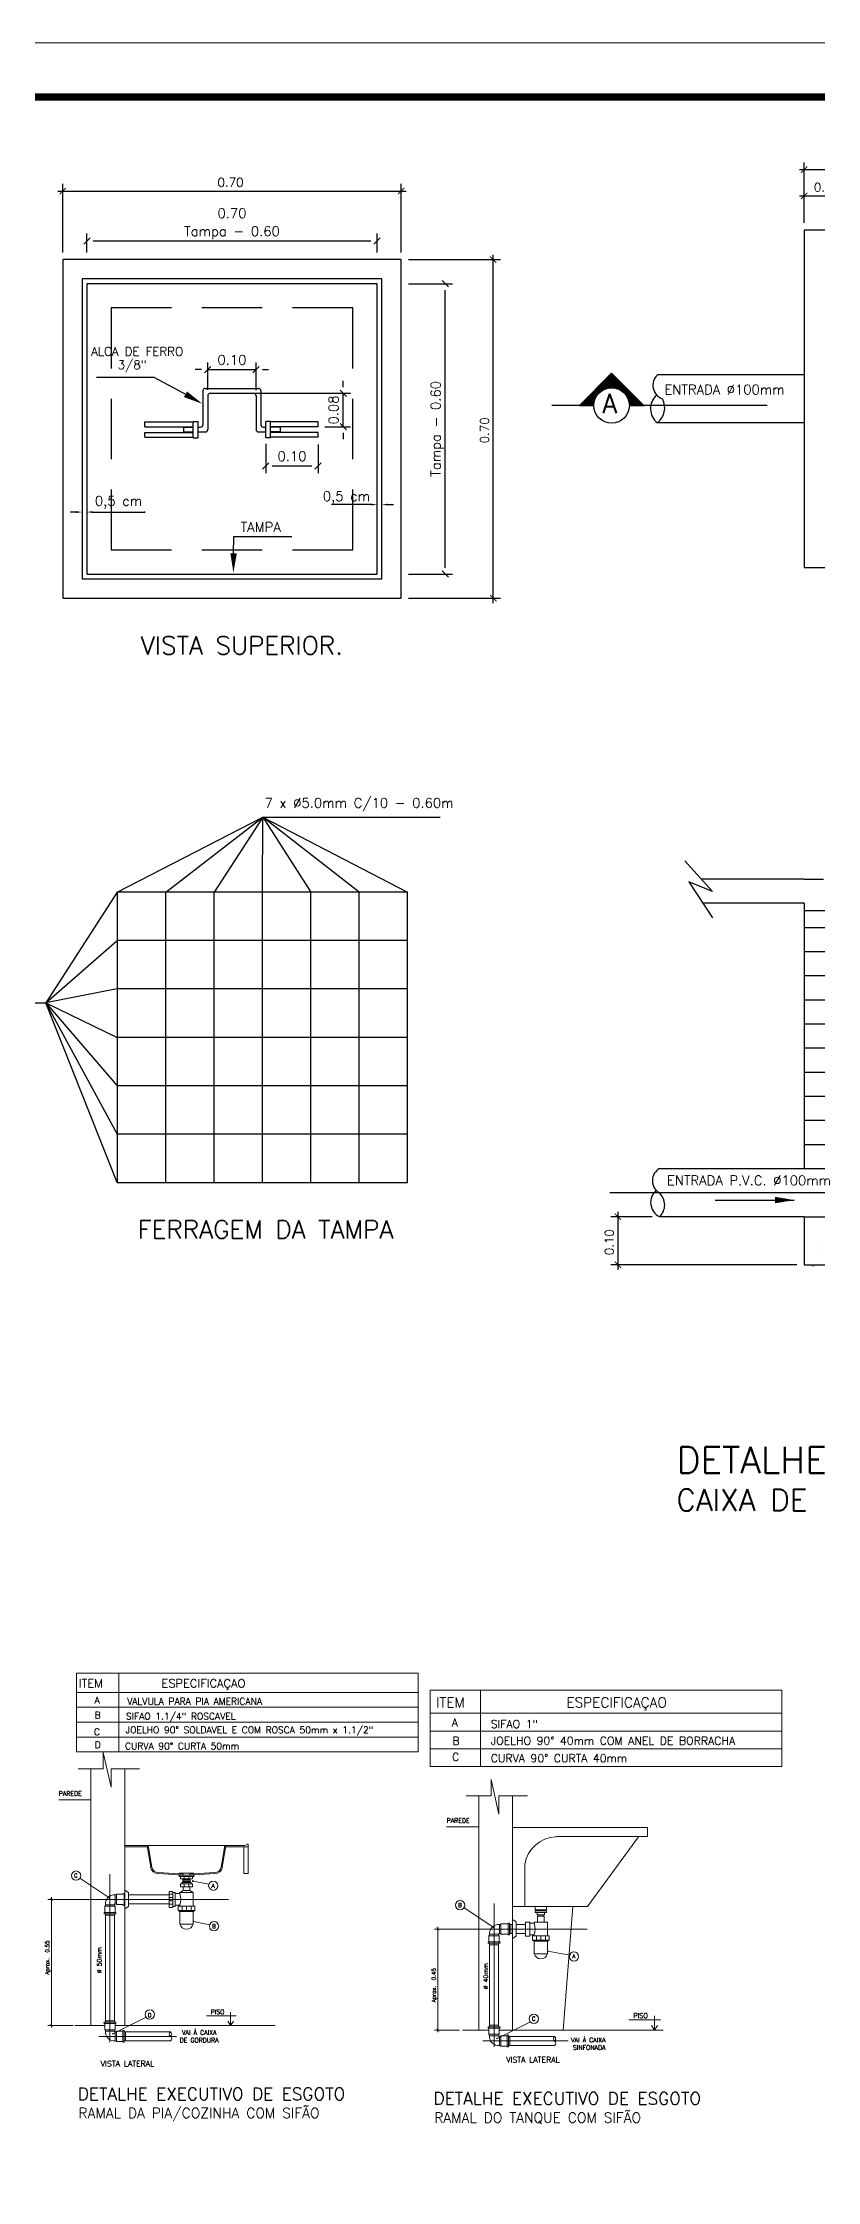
# Model space of a CAD drawing. Header units: millimetres. Extents: x 1345 to 2117, y 1214 to 1365.
# Drawn here: x 1731.51 to 1742.19, y 1266.83 to 1296.34 of the extents above; entities that cross this region are included whole.
import ezdxf
from ezdxf.enums import TextEntityAlignment as Align

# ---------------------------------------------------------------- set-up
doc = ezdxf.new("R2010")
doc.units = ezdxf.units.MM
doc.header["$LTSCALE"] = 0.5
doc.linetypes.add('CENTER2', pattern=[28.575, 19.05, -3.175, 3.175, -3.175])
doc.linetypes.add('HIDDEN', pattern=[0.375, 0.25, -0.125])
for name, color, linetype in [('02', 2, 'Continuous'), ('DETALLHES_CAIXAS', 6, 'Continuous'), ('DETALLHES_ESGOTO', 3, 'Continuous'), ('TEXTO0', 7, 'Continuous'), ('TXT_0', 7, 'Continuous'), ('TXT_1', 3, 'Continuous'), ('TXT_2', 6, 'Continuous')]:
    doc.layers.add(name, color=color, linetype=linetype)
doc.styles.add('ADITIVOCAD', font='ROMANS.shx')
doc.styles.add('ROMANS', font='romans', dxfattribs={"height": 0.1})

# ---------------------------------------------------------------- blocks, each defined once
blk = doc.blocks.new('_ARCHTICK')
at = {"color": 0, "linetype": 'ByBlock', "const_width": 0.15}
blk.add_lwpolyline([(-0.5, -0.5), (0.5, 0.5)], dxfattribs=at)
blk = doc.blocks.new('ADS_DET_CG125L')
at = {"layer": 'DETALLHES_CAIXAS'}
for p, q in [((2.1094, 2.4281), (2.1094, 1.8281)), ((2.7094, 2.4281), (2.1094, 2.4281)), ((2.7094, 1.8281), (2.7094, 2.4281)), ((2.1094, 1.8281), (2.7094, 1.8281)), ((2.1723, 1.1702), (2.1723, 0.5702)), ((2.7723, 1.1702), (2.1723, 1.1702)), ((2.2723, 0.5702), (2.2723, 1.1702)), ((2.3723, 0.5702), (2.3723, 1.1702)), ((2.4723, 0.5702), (2.4723, 1.1702)), ((2.5723, 0.5702), (2.5723, 1.1702)), ((2.6723, 0.5702), (2.6723, 1.1702)), ((2.7723, 0.5702), (2.7723, 1.1702)), ((2.7723, 1.0702), (2.1723, 1.0702)), ((2.7723, 0.9702), (2.1723, 0.9702)), ((2.7723, 0.8702), (2.1723, 0.8702)), ((2.7723, 0.7702), (2.1723, 0.7702)), ((2.7723, 0.6702), (2.1723, 0.6702)), ((2.1723, 0.5702), (2.7723, 0.5702))]:
    blk.add_line(p, q, dxfattribs=at)
at = {"layer": 'TXT_0', "linetype": 'ByBlock'}
for p, q in [((2.0494, 2.6199), (2.7694, 2.6199)), ((2.0594, 2.4931), (2.0594, 2.6349)), ((2.7594, 2.4931), (2.7594, 2.6349)), ((2.1159, 2.5233), (2.1029, 2.5103)), ((2.1094, 2.4931), (2.1094, 2.5318)), ((2.7029, 2.5103), (2.7159, 2.5233)), ((2.7094, 2.4931), (2.7094, 2.5318)), ((2.1224, 2.5168), (2.6964, 2.5168)), ((2.7744, 2.4781), (2.9645, 2.4781)), ((2.9495, 1.7681), (2.9495, 2.4881)), ((2.857, 2.4216), (2.844, 2.4346)), ((2.7744, 2.4281), (2.8655, 2.4281)), ((2.8505, 1.8411), (2.8505, 2.4151)), ((2.3527, 2.2442), (2.3657, 2.2572)), ((2.3592, 2.2092), (2.3592, 2.2657)), ((2.4657, 2.2572), (2.4527, 2.2442)), ((2.4592, 2.2079), (2.4592, 2.2657)), ((2.3462, 2.2507), (2.3332, 2.2507)), ((2.3592, 2.2507), (2.4592, 2.2507)), ((2.4722, 2.2507), (2.4852, 2.2507)), ((2.6394, 2.2147), (2.6394, 2.2277)), ((2.4583, 2.2017), (2.6544, 2.2017)), ((2.6329, 2.2082), (2.6459, 2.1952)), ((2.6394, 2.1327), (2.6394, 2.2017)), ((2.6016, 2.1327), (2.6544, 2.1327)), ((2.6459, 2.1262), (2.6329, 2.1392)), ((2.4792, 2.0969), (2.4792, 2.0367)), ((2.5875, 2.0957), (2.5875, 2.0367)), ((2.6394, 2.1197), (2.6394, 2.1067)), ((2.4857, 2.0582), (2.4727, 2.0452)), ((2.4922, 2.0517), (2.5745, 2.0517)), ((2.581, 2.0452), (2.594, 2.0582)), ((2.0871, 1.9562), (2.0751, 1.9562)), ((2.1214, 1.9562), (2.2301, 1.9562)), ((2.2301, 1.9562), (2.2278, 1.9562)), ((2.6851, 1.9716), (2.6152, 1.9716)), ((2.6971, 1.9716), (2.6851, 1.9716)), ((2.7314, 1.9716), (2.7434, 1.9716)), ((2.7744, 1.8281), (2.8655, 1.8281)), ((2.844, 1.8346), (2.857, 1.8216)), ((2.7744, 1.7781), (2.9645, 1.7781))]:
    blk.add_line(p, q, dxfattribs=at)
at = {"layer": 'TXT_0'}
for p, q in [((2.0594, 2.4781), (2.0594, 1.7781)), ((2.7594, 2.4781), (2.0594, 2.4781)), ((2.7594, 1.7781), (2.7594, 2.4781)), ((2.0994, 2.4381), (2.0994, 1.8181)), ((2.7194, 2.4381), (2.0994, 2.4381)), ((2.7194, 1.8181), (2.7194, 2.4381)), ((2.2487, 2.2342), (2.1292, 2.2342)), ((2.3169, 2.1977), (2.2487, 2.2342)), ((2.3542, 2.2117), (2.4642, 2.2117)), ((2.3492, 2.2067), (2.3492, 2.1367)), ((2.3592, 2.1967), (2.3592, 2.1267)), ((2.3642, 2.2017), (2.4542, 2.2017)), ((2.4592, 2.1967), (2.4592, 2.1267)), ((2.4692, 2.2067), (2.4692, 2.1367)), ((2.3092, 2.1317), (2.3092, 2.1217)), ((2.3092, 2.1317), (2.3292, 2.1317)), ((2.3292, 2.1437), (2.3392, 2.1437)), ((2.3292, 2.1097), (2.3292, 2.1437)), ((2.3392, 2.1097), (2.3392, 2.1437)), ((2.3392, 2.1317), (2.3442, 2.1317)), ((2.4742, 2.1317), (2.4792, 2.1317)), ((2.4892, 2.1437), (2.4792, 2.1437)), ((2.4792, 2.1097), (2.4792, 2.1437)), ((2.4892, 2.1097), (2.4892, 2.1437)), ((2.5092, 2.1317), (2.4892, 2.1317)), ((2.5092, 2.1317), (2.5092, 2.1217)), ((2.3092, 2.1217), (2.3292, 2.1217)), ((2.3292, 2.1097), (2.3392, 2.1097)), ((2.3392, 2.1217), (2.3542, 2.1217)), ((2.4642, 2.1217), (2.4792, 2.1217)), ((2.4892, 2.1097), (2.4792, 2.1097)), ((2.5092, 2.1217), (2.4892, 2.1217)), ((2.4127, 1.8706), (2.4132, 1.9054)), ((2.4132, 1.9054), (2.5329, 1.9054)), ((2.0994, 1.8181), (2.7194, 1.8181)), ((2.0594, 1.7781), (2.7594, 1.7781)), ((2.1723, 1.1702), (2.4731, 1.3256)), ((2.2723, 1.1702), (2.4731, 1.3256)), ((2.4731, 1.3256), (2.3723, 1.1702)), ((2.4723, 1.1702), (2.4731, 1.3256)), ((2.4731, 1.3256), (2.8398, 1.3256)), ((2.4731, 1.3256), (2.7723, 1.1702)), ((2.6723, 1.1702), (2.4731, 1.3256)), ((2.4731, 1.3256), (2.5723, 1.1702)), ((2.1723, 1.1702), (2.0242, 0.9415)), ((2.0242, 0.9415), (2.1723, 1.0702)), ((1.5809, 0.9415), (2.0242, 0.9415)), ((2.1723, 0.9702), (2.0242, 0.9415)), ((2.0242, 0.9415), (2.1723, 0.6702)), ((2.0242, 0.9415), (2.1723, 0.7702)), ((2.1723, 0.5702), (2.0242, 0.9415)), ((2.0242, 0.9415), (2.1723, 0.8702))]:
    blk.add_line(p, q, dxfattribs=at)
at = {"layer": 'TXT_0', "linetype": 'HIDDEN'}
for p, q in [((2.1594, 2.3781), (2.1594, 1.8781)), ((2.6594, 2.3781), (2.1594, 2.3781)), ((2.6594, 1.8781), (2.6594, 2.3781)), ((2.229, 2.1327), (2.229, 2.1427)), ((2.229, 2.1427), (2.3292, 2.1427)), ((2.229, 2.1327), (2.3292, 2.1327)), ((2.5875, 2.1427), (2.4892, 2.1427)), ((2.5875, 2.1327), (2.4892, 2.1327)), ((2.5875, 2.1327), (2.5875, 2.1427)), ((2.229, 2.1107), (2.229, 2.1207)), ((2.229, 2.1207), (2.3292, 2.1207)), ((2.229, 2.1107), (2.3292, 2.1107)), ((2.5875, 2.1207), (2.4892, 2.1207)), ((2.5875, 2.1107), (2.4892, 2.1107)), ((2.5875, 2.1107), (2.5875, 2.1207)), ((2.1594, 1.8781), (2.6594, 1.8781))]:
    blk.add_line(p, q, dxfattribs=at)
at = {"layer": 'TXT_0', "linetype": 'ByBlock', "const_width": 0.00195}
for points in [[(2.0659, 2.6264), (2.0529, 2.6134)], [(2.7529, 2.6134), (2.7659, 2.6264)], [(2.956, 2.4716), (2.943, 2.4846)], [(2.943, 1.7846), (2.956, 1.7716)]]:
    blk.add_lwpolyline(points, dxfattribs=at)
at = {"layer": 'TXT_0'}
for centre, start, end in [((2.3542, 2.2067), 90, 180), ((2.4642, 2.2067), 360, 90), ((2.3642, 2.1967), 90, 180), ((2.4542, 2.1967), 0, 90), ((2.3442, 2.1367), 270, 0), ((2.3542, 2.1267), 270, 0), ((2.4642, 2.1267), 180, 270), ((2.4742, 2.1367), 180, 270)]:
    blk.add_arc(centre, 0.005, start, end, dxfattribs=at)
for points in [[(2.3165, 2.2055), (2.31, 2.1939), (2.3481, 2.18)], [(2.4194, 1.8706), (2.4061, 1.8707), (2.4123, 1.8306)]]:
    blk.add_solid(points, dxfattribs=at)
at = {"layer": 'TXT_0', "linetype": 'ByBlock'}
for points in [[(2.0871, 1.9582), (2.0871, 1.9542), (2.0991, 1.9562)], [(2.1214, 1.9582), (2.1214, 1.9542), (2.1094, 1.9562)], [(2.6974, 1.9736), (2.6974, 1.9696), (2.7094, 1.9716)], [(2.7314, 1.9736), (2.7314, 1.9696), (2.7194, 1.9716)]]:
    blk.add_solid(points, dxfattribs=at)
at = {"layer": 'TXT_0', "style": 'ROMANS'}
blk.add_text('0.70', height=0.018, dxfattribs=at).set_placement((2.3794, 2.6289))
at = {"layer": 'TXT_0', "linetype": 'ByBlock', "style": 'ROMANS'}
for s, p in [('0.70', (2.4094, 2.574)), ('Tampa - 0.60', (2.4094, 2.5368)), ('0.10', (2.4092, 2.2707)), ('0.10', (2.5334, 2.0717))]:
    blk.add_text(s, height=0.02, dxfattribs=at).set_placement(p, align=Align.MIDDLE_CENTER)
at = {"layer": 'TXT_0', "style": 'ROMANS'}
for s, height, p in [('ALCA DE FERRO ', 0.018, (2.118, 2.2883)), (' 3/8"', 0.018, (2.1607, 2.2607)), ('TAMPA', 0.02, (2.4272, 1.9251)), ('7 x %%C5.0mm C/10 - 0.60m', 0.02, (2.4768, 1.3548))]:
    blk.add_text(s, height=height, dxfattribs=at).set_placement(p, align=Align.MIDDLE_LEFT)
at = {"layer": 'TXT_0', "linetype": 'ByBlock', "style": 'ROMANS'}
for s, p in [('Tampa - 0.60', (2.8305, 2.1281)), ('0.08', (2.6194, 2.1672))]:
    blk.add_text(s, height=0.02, rotation=90, dxfattribs=at).set_placement(p, align=Align.MIDDLE_CENTER)
at = {"layer": 'TXT_0', "style": 'ROMANS'}
blk.add_text('0.70', height=0.018, rotation=90, dxfattribs=at).set_placement((2.9405, 2.0981))
at = {"layer": 'TXT_0', "linetype": 'ByBlock', "style": 'ROMANS'}
for p in [(2.6461, 1.9859), (2.1748, 1.9762)]:
    blk.add_text('0,5 cm', height=0.02, dxfattribs=at).set_placement(p, align=Align.MIDDLE)
at = {"layer": 'TXT_1', "style": 'ADITIVOCAD'}
for s, p in [('VISTA SUPERIOR.', (2.4299, 1.6804)), ('FERRAGEM DA TAMPA', (2.479, 0.473))]:
    blk.add_text(s, height=0.0375, dxfattribs=at).set_placement(p, align=Align.MIDDLE)
blk = doc.blocks.new('*X35')
at = {"color": 0}
for p, q in [((101.59, 65.457), (101.923, 65.79)), ((101.608, 65.457), (101.932, 65.781)), ((101.626, 65.457), (101.941, 65.772)), ((101.643, 65.457), (101.95, 65.763)), ((101.661, 65.457), (101.958, 65.755)), ((101.817, 65.609), (101.778, 65.648)), ((101.827, 65.615), (101.787, 65.656)), ((101.839, 65.622), (101.795, 65.665)), ((101.851, 65.627), (101.804, 65.674)), ((101.864, 65.632), (101.813, 65.683)), ((101.878, 65.636), (101.822, 65.692)), ((101.892, 65.639), (101.831, 65.701)), ((101.908, 65.641), (101.84, 65.709)), ((101.847, 65.626), (101.967, 65.746)), ((101.925, 65.641), (101.848, 65.718)), ((101.944, 65.64), (101.857, 65.727)), ((101.966, 65.636), (101.866, 65.736)), ((101.874, 65.635), (101.976, 65.737)), ((101.993, 65.627), (101.875, 65.745)), ((102.035, 65.602), (101.884, 65.754)), ((102.198, 65.457), (101.893, 65.762)), ((101.897, 65.64), (101.985, 65.728)), ((102.216, 65.457), (101.901, 65.771)), ((102.233, 65.457), (101.91, 65.78)), ((101.916, 65.641), (101.994, 65.719)), ((102.251, 65.457), (101.919, 65.789)), ((101.933, 65.641), (102.003, 65.71)), ((101.949, 65.639), (102.011, 65.702)), ((101.964, 65.636), (102.02, 65.693)), ((101.978, 65.633), (102.029, 65.684)), ((101.991, 65.628), (102.038, 65.675)), ((102.003, 65.622), (102.047, 65.666)), ((102.015, 65.616), (102.056, 65.657)), ((102.025, 65.609), (102.065, 65.649)), ((102.036, 65.602), (102.073, 65.64)), ((101.597, 65.457), (101.592, 65.462)), ((101.615, 65.457), (101.601, 65.471)), ((101.632, 65.457), (101.61, 65.48)), ((101.65, 65.457), (101.619, 65.488)), ((101.668, 65.457), (101.627, 65.497)), ((101.685, 65.457), (101.636, 65.506)), ((101.703, 65.457), (101.645, 65.515)), ((101.721, 65.457), (101.654, 65.524)), ((101.737, 65.458), (101.663, 65.533)), ((101.738, 65.475), (101.672, 65.541)), ((101.679, 65.457), (101.753, 65.531)), ((101.74, 65.49), (101.68, 65.55)), ((101.744, 65.505), (101.689, 65.559)), ((101.696, 65.457), (101.744, 65.504)), ((101.748, 65.518), (101.698, 65.568)), ((101.753, 65.531), (101.707, 65.577)), ((101.714, 65.457), (101.739, 65.482)), ((101.759, 65.543), (101.716, 65.586)), ((101.765, 65.554), (101.725, 65.594)), ((101.732, 65.457), (101.737, 65.463)), ((101.772, 65.565), (101.733, 65.603)), ((101.78, 65.575), (101.742, 65.612)), ((101.788, 65.584), (101.751, 65.621)), ((101.797, 65.593), (101.76, 65.63)), ((101.807, 65.601), (101.769, 65.639)), ((102.045, 65.594), (102.082, 65.631)), ((102.054, 65.585), (102.091, 65.622)), ((102.062, 65.576), (102.1, 65.613)), ((102.18, 65.457), (102.067, 65.571)), ((102.07, 65.566), (102.109, 65.604)), ((102.077, 65.555), (102.118, 65.595)), ((102.084, 65.544), (102.126, 65.587)), ((102.09, 65.532), (102.135, 65.578)), ((102.163, 65.457), (102.092, 65.528)), ((102.095, 65.52), (102.144, 65.569)), ((102.099, 65.506), (102.153, 65.56)), ((102.145, 65.457), (102.1, 65.502)), ((102.102, 65.492), (102.162, 65.551)), ((102.127, 65.457), (102.104, 65.48)), ((102.105, 65.477), (102.171, 65.542)), ((102.106, 65.46), (102.179, 65.534)), ((102.109, 65.457), (102.106, 65.461)), ((102.121, 65.457), (102.188, 65.525)), ((102.138, 65.457), (102.197, 65.516)), ((102.156, 65.457), (102.206, 65.507)), ((102.174, 65.457), (102.215, 65.498)), ((102.191, 65.457), (102.224, 65.489)), ((102.209, 65.457), (102.232, 65.481)), ((102.227, 65.457), (102.241, 65.472)), ((102.244, 65.457), (102.25, 65.463))]:
    blk.add_line(p, q, dxfattribs=at)
blk = doc.blocks.new('ADS_DET_CP50')
at = {"layer": 'DETALLHES_CAIXAS'}
for p, q in [((0.5947, 2.6505), (0.5947, 1.9505)), ((1.2947, 2.6505), (0.5947, 2.6505)), ((0.5947, 1.9505), (1.2947, 1.9505)), ((0.5947, 1.3044), (0.3812, 1.3044)), ((0.5947, 1.3044), (0.6348, 1.3044)), ((0.5947, 1.2544), (0.3833, 1.2544)), ((0.5947, 1.2544), (0.5947, 0.7044)), ((0.5947, 1.2394), (0.6947, 1.2394)), ((0.5947, 1.2044), (0.6947, 1.2044)), ((0.5947, 1.1544), (0.6947, 1.1544)), ((0.5947, 1.1044), (0.6947, 1.1044)), ((0.5947, 1.0544), (0.6947, 1.0544)), ((0.5947, 1.0044), (0.6947, 1.0044)), ((0.5947, 0.9544), (0.6947, 0.9544)), ((0.5947, 0.9044), (0.6947, 0.9044)), ((0.5947, 0.8544), (0.6947, 0.8544)), ((0.5947, 0.8044), (0.6947, 0.8044)), ((0.5947, 0.7544), (0.6947, 0.7544)), ((0.5947, 0.7044), (0.6947, 0.7044)), ((0.5947, 0.6044), (0.7147, 0.6044)), ((0.5947, 0.6044), (0.5947, 0.5044)), ((0.5947, 0.5044), (1.2947, 0.5044))]:
    blk.add_line(p, q, dxfattribs=at)
at = {"layer": 'TXT_0', "linetype": 'ByBlock'}
for p, q in [((0.5847, 2.7759), (1.3047, 2.7759)), ((0.5947, 2.6655), (0.5947, 2.7909)), ((0.5847, 2.7213), (0.7047, 2.7213)), ((0.5947, 2.6655), (0.5947, 2.7363)), ((0.2797, 0.6044), (0.1935, 0.6044)), ((0.2085, 0.4944), (0.2085, 0.6144)), ((0.5797, 0.5044), (0.1935, 0.5044))]:
    blk.add_line(p, q, dxfattribs=at)
at = {"layer": 'TXT_0'}
for p, q in [((0.5947, 2.3505), (0.2904, 2.3505)), ((0.5947, 2.2505), (0.2904, 2.2505)), ((0.3469, 1.3421), (0.4046, 1.2786)), ((0.3556, 1.2988), (0.4046, 1.2239)), ((0.4046, 1.2786), (0.3556, 1.2988)), ((0.2947, 0.7044), (0.5947, 0.7044)), ((0.4103, 0.6389), (0.5742, 0.6388)), ((0.5947, 0.6044), (0.2947, 0.6044)), ((0.6194, 0.5438), (0.6194, 0.5438)), ((0.6126, 0.5015), (0.613, 0.5017)), ((0.613, 0.5015), (0.6131, 0.5017)), ((0.6203, 0.5243), (0.6203, 0.5243))]:
    blk.add_line(p, q, dxfattribs=at)
at = {"layer": 'TXT_0', "linetype": 'CENTER2'}
blk.add_line((0.1916, 0.6544), (0.8041, 0.6544), dxfattribs=at)
at = {"layer": 'TXT_0', "linetype": 'ByBlock', "const_width": 0.00195}
for points in [[(0.6012, 2.7824), (0.5882, 2.7694)], [(0.6012, 2.7278), (0.5882, 2.7148)], [(0.215, 0.5979), (0.202, 0.6109)], [(0.202, 0.5109), (0.215, 0.4979)]]:
    blk.add_lwpolyline(points, dxfattribs=at)
at = {"layer": 'TXT_0'}
for centre, radius, start, end in [((0.3133, 2.2801), 0.0374, 130.9913, 232.2116), ((0.3106, 2.3286), 0.0298, 132.6603, 251.2033), ((0.2647, 2.282), 0.0407, 309.1833, 26.8075), ((0.3091, 0.679), 0.0293, 119.6263, 239.7371), ((0.3093, 0.6341), 0.0331, 130.8405, 243.6781), ((0.2716, 0.629), 0.0337, 313.3287, 47.3258)]:
    blk.add_arc(centre, radius, start, end, dxfattribs=at)
blk.add_solid([(0.5342, 0.6455), (0.5342, 0.6322), (0.5742, 0.6388)], dxfattribs=at)
at = {"layer": 'TXT_1'}
for p, q in [((0.1284, 2.2867), (0.1952, 2.3536)), ((0.1952, 2.3536), (0.2621, 2.2867)), ((0.1284, 2.2867), (0.1584, 2.2867)), ((0.2321, 2.2867), (0.2621, 2.2867))]:
    blk.add_line(p, q, dxfattribs=at)
blk.add_circle((0.1952, 2.2867), 0.0368, dxfattribs=at)
at = {"layer": 'TXT_2', "linetype": 'CENTER2'}
for p, q in [((0.1284, 2.2867), (0.0715, 2.2867)), ((0.5178, 2.2867), (0.2621, 2.2867))]:
    blk.add_line(p, q, dxfattribs=at)
at = {"layer": 'TXT_1', "xscale": 0.1999999999999993, "yscale": 0.1999999999999993, "zscale": 0.1999999999999993}
blk.add_blockref('*X35', (-20.1891, -10.8047), dxfattribs=at)
at = {"layer": 'TXT_0', "style": 'ROMANS'}
blk.add_text('0.10', height=0.018, dxfattribs=at).set_placement((0.6147, 2.7303))
for s, p in [('ENTRADA %%C100mm', (0.3047, 2.3198)), ('ENTRADA P.V.C. %%C100mm', (0.3101, 0.6797))]:
    blk.add_text(s, height=0.02, dxfattribs=at).set_placement(p, align=Align.MIDDLE_LEFT)
blk.add_text('0.10', height=0.018, rotation=90, dxfattribs=at).set_placement((0.1995, 0.5244))
at = {"layer": 'TXT_1', "style": 'ADITIVOCAD'}
blk.add_text('A', height=0.04, dxfattribs=at).set_placement((0.1911, 2.291), align=Align.MIDDLE)
at = {"layer": 'TXT_2', "style": 'ADITIVOCAD'}
for s, height, p in [('DETALHE EXECUTIVO DE ESGOTO', 0.055, (0.3303, 0.0723)), ('CAIXA DE PASSAGEM 50x50 - TAMPA DE CONCRETO', 0.045, (0.3295, -0.0055))]:
    blk.add_text(s, height=height, dxfattribs=at).set_placement(p)

msp = doc.modelspace()

# ---------------------------------------------------------------- linework, layer by layer
at = {"color": 0, "linetype": 'ByBlock', "lineweight": 18, "const_width": 0.00605}
msp.add_lwpolyline([(1731.644, 1270.695), (1731.604, 1270.735)], dxfattribs=at)
at = {"layer": '02', "lineweight": 18}
msp.add_line((1741.707, 1273.604), (1741.707, 1272.548), dxfattribs=at)
msp.add_lwpolyline([(1698.302, 1251.788), (1759.502, 1251.788), (1759.502, 1296.338), (1698.302, 1296.338)], close=True, dxfattribs=at)
at = {"layer": '02', "lineweight": 18, "const_width": 0.1}
msp.add_lwpolyline([(1699.052, 1252.538), (1758.752, 1252.538), (1758.752, 1295.588), (1699.052, 1295.588)], close=True, dxfattribs=at)
at = {"layer": 'DETALLHES_ESGOTO', "lineweight": 18}
for p, q in [((1732.636, 1271.458), (1732.973, 1271.458)), ((1732.636, 1271.443), (1732.949, 1271.443)), ((1732.946, 1271.456), (1732.995, 1271.16)), ((1732.962, 1271.458), (1733.01, 1271.163)), ((1732.973, 1271.458), (1734.005, 1271.458)), ((1733.968, 1271.163), (1734.016, 1271.458)), ((1733.983, 1271.16), (1734.032, 1271.456)), ((1734.005, 1271.458), (1734.296, 1271.458)), ((1734.029, 1271.443), (1734.342, 1271.443)), ((1734.28, 1271.443), (1734.28, 1271.071)), ((1734.326, 1271.48), (1734.296, 1271.458)), ((1734.326, 1271.48), (1734.342, 1271.48)), ((1734.342, 1271.443), (1734.342, 1271.48)), ((1734.342, 1271.443), (1734.342, 1271.071)), ((1733.101, 1271.086), (1733.444, 1271.065)), ((1733.101, 1271.071), (1733.444, 1271.049)), ((1733.589, 1271.079), (1733.387, 1271.079)), ((1733.387, 1271.068), (1733.387, 1271.079)), ((1733.444, 1271.049), (1733.444, 1271.065)), ((1733.534, 1271.065), (1733.877, 1271.086)), ((1733.534, 1271.049), (1733.877, 1271.071)), ((1733.534, 1271.049), (1733.534, 1271.065)), ((1733.589, 1271.068), (1733.589, 1271.079)), ((1734.28, 1271.071), (1734.342, 1271.071)), ((1738.159, 1270.617), (1738.159, 1271.199)), ((1732.524, 1270.787), (1732.505, 1270.777)), ((1732.505, 1270.777), (1732.505, 1270.653)), ((1732.61, 1270.787), (1732.524, 1270.787)), ((1732.524, 1270.787), (1732.524, 1270.644)), ((1732.61, 1270.787), (1732.61, 1270.789)), ((1732.618, 1270.797), (1732.621, 1270.797)), ((1732.629, 1270.789), (1732.629, 1270.641)), ((1732.636, 1270.777), (1732.629, 1270.777)), ((1732.636, 1270.845), (1732.636, 1270.777)), ((1732.689, 1270.812), (1732.636, 1270.845)), ((1732.636, 1270.777), (1732.636, 1270.653)), ((1732.689, 1270.812), (1732.689, 1270.626)), ((1732.689, 1270.777), (1733.25, 1270.777)), ((1733.25, 1270.824), (1733.291, 1270.824)), ((1733.25, 1270.824), (1733.25, 1270.604)), ((1733.25, 1270.79), (1733.302, 1270.79)), ((1733.291, 1270.824), (1733.302, 1270.81)), ((1733.302, 1270.81), (1733.302, 1270.617)), ((1733.302, 1270.81), (1733.335, 1270.81)), ((1733.335, 1270.81), (1733.335, 1270.617)), ((1733.396, 1270.796), (1733.335, 1270.796)), ((1733.589, 1271.049), (1733.387, 1271.049)), ((1733.387, 1271.049), (1733.387, 1271.03)), ((1733.405, 1271.03), (1733.387, 1271.03)), ((1733.396, 1270.81), (1733.444, 1270.84)), ((1733.582, 1270.81), (1733.396, 1270.81)), ((1733.396, 1270.81), (1733.396, 1270.796)), ((1733.405, 1270.998), (1733.405, 1271.03)), ((1733.572, 1271.03), (1733.405, 1271.03)), ((1733.572, 1270.998), (1733.405, 1270.998)), ((1733.405, 1270.888), (1733.405, 1270.931)), ((1733.572, 1270.931), (1733.405, 1270.931)), ((1733.572, 1270.888), (1733.405, 1270.888)), ((1733.555, 1270.948), (1733.425, 1270.948)), ((1733.425, 1270.948), (1733.425, 1270.931)), ((1733.439, 1270.948), (1733.439, 1270.996)), ((1733.54, 1270.994), (1733.439, 1270.994)), ((1733.54, 1270.979), (1733.439, 1270.979)), ((1733.54, 1270.963), (1733.439, 1270.963)), ((1733.444, 1270.84), (1733.444, 1270.888)), ((1733.534, 1270.84), (1733.444, 1270.84)), ((1733.457, 1270.998), (1733.457, 1271.03)), ((1733.457, 1270.888), (1733.457, 1270.931)), ((1733.52, 1270.998), (1733.52, 1271.03)), ((1733.52, 1270.888), (1733.52, 1270.931)), ((1733.534, 1270.84), (1733.534, 1270.888)), ((1733.581, 1270.81), (1733.534, 1270.84)), ((1733.54, 1270.948), (1733.54, 1270.996)), ((1733.555, 1270.948), (1733.555, 1270.931)), ((1733.572, 1271.03), (1733.589, 1271.03)), ((1733.572, 1271.03), (1733.572, 1270.998)), ((1733.572, 1270.931), (1733.572, 1270.888)), ((1733.582, 1270.81), (1733.582, 1270.621)), ((1733.589, 1271.049), (1733.589, 1271.03)), ((1732.351, 1270.526), (1732.351, 1270.529)), ((1732.359, 1270.536), (1732.507, 1270.536)), ((1732.507, 1270.518), (1732.359, 1270.518)), ((1732.371, 1270.642), (1732.361, 1270.623)), ((1732.504, 1270.623), (1732.361, 1270.623)), ((1732.361, 1270.623), (1732.361, 1270.536)), ((1732.495, 1270.642), (1732.371, 1270.642)), ((1732.371, 1270.518), (1732.371, 1270.499)), ((1732.371, 1270.499), (1732.371, 1269.041)), ((1732.371, 1270.499), (1732.495, 1270.499)), ((1732.504, 1270.623), (1732.495, 1270.642)), ((1732.495, 1270.499), (1732.495, 1270.518)), ((1732.495, 1270.499), (1732.495, 1269.041)), ((1732.504, 1270.536), (1732.504, 1270.623)), ((1732.505, 1270.653), (1732.524, 1270.644)), ((1732.515, 1270.529), (1732.515, 1270.526)), ((1732.524, 1270.644), (1732.61, 1270.644)), ((1732.61, 1270.641), (1732.61, 1270.644)), ((1732.621, 1270.633), (1732.618, 1270.633)), ((1732.636, 1270.653), (1732.629, 1270.653)), ((1732.689, 1270.618), (1732.636, 1270.586)), ((1732.689, 1270.653), (1733.25, 1270.653)), ((1732.689, 1270.626), (1732.689, 1270.62)), ((1732.689, 1270.62), (1732.689, 1270.618)), ((1733.25, 1270.743), (1733.302, 1270.743)), ((1733.25, 1270.697), (1733.302, 1270.697)), ((1733.25, 1270.65), (1733.302, 1270.65)), ((1733.25, 1270.604), (1733.291, 1270.604)), ((1733.291, 1270.604), (1733.302, 1270.617)), ((1733.302, 1270.617), (1733.335, 1270.617)), ((1733.396, 1270.636), (1733.335, 1270.636)), ((1733.605, 1270.621), (1733.375, 1270.621)), ((1733.375, 1270.621), (1733.375, 1270.564)), ((1733.605, 1270.564), (1733.375, 1270.564)), ((1733.396, 1270.548), (1733.375, 1270.564)), ((1733.396, 1270.636), (1733.396, 1270.621)), ((1733.396, 1270.548), (1733.396, 1270.374)), ((1733.582, 1270.548), (1733.396, 1270.548)), ((1733.428, 1270.621), (1733.428, 1270.564)), ((1733.49, 1270.621), (1733.49, 1270.564)), ((1733.552, 1270.621), (1733.552, 1270.564)), ((1733.582, 1270.548), (1733.605, 1270.564)), ((1733.582, 1270.548), (1733.582, 1270.374)), ((1733.605, 1270.621), (1733.605, 1270.564)), ((1738.302, 1270.617), (1738.302, 1270.574)), ((1738.457, 1270.574), (1738.302, 1270.574)), ((1738.302, 1270.536), (1738.302, 1270.56)), ((1738.457, 1270.56), (1738.302, 1270.56)), ((1738.457, 1270.536), (1738.302, 1270.536)), ((1738.327, 1270.536), (1738.327, 1270.505)), ((1738.432, 1270.505), (1738.327, 1270.505)), ((1738.424, 1270.486), (1738.334, 1270.486)), ((1738.334, 1270.401), (1738.334, 1270.486)), ((1738.348, 1270.574), (1738.348, 1270.56)), ((1738.348, 1270.505), (1738.348, 1270.486)), ((1738.411, 1270.574), (1738.411, 1270.56)), ((1738.411, 1270.505), (1738.411, 1270.486)), ((1738.424, 1270.401), (1738.424, 1270.486)), ((1738.432, 1270.536), (1738.432, 1270.505)), ((1738.457, 1270.617), (1738.457, 1270.574)), ((1738.457, 1270.56), (1738.457, 1270.536)), ((1738.82, 1270.617), (1738.688, 1268.913)), ((1733.582, 1270.374), (1733.396, 1270.374)), ((1737.805, 1270.215), (1737.663, 1270.215)), ((1737.825, 1270.379), (1737.825, 1270.236)), ((1737.989, 1270.369), (1737.965, 1270.368)), ((1737.989, 1270.244), (1737.965, 1270.244)), ((1737.989, 1270.437), (1737.989, 1270.369)), ((1738.041, 1270.404), (1737.989, 1270.437)), ((1737.989, 1270.369), (1737.989, 1270.244)), ((1738.041, 1270.21), (1737.989, 1270.178)), ((1738.041, 1270.404), (1738.041, 1270.218)), ((1738.169, 1270.369), (1738.041, 1270.369)), ((1738.169, 1270.245), (1738.041, 1270.245)), ((1738.041, 1270.218), (1738.041, 1270.211)), ((1738.041, 1270.211), (1738.041, 1270.21)), ((1738.169, 1270.401), (1738.169, 1270.208)), ((1738.169, 1270.401), (1738.226, 1270.401)), ((1738.169, 1270.208), (1738.226, 1270.208)), ((1738.226, 1270.401), (1738.226, 1270.208)), ((1738.286, 1270.387), (1738.226, 1270.387)), ((1738.286, 1270.227), (1738.226, 1270.227)), ((1738.496, 1270.212), (1738.266, 1270.212)), ((1738.266, 1270.212), (1738.266, 1270.155)), ((1738.473, 1270.401), (1738.286, 1270.401)), ((1738.286, 1270.401), (1738.286, 1270.387)), ((1738.286, 1270.227), (1738.286, 1270.212)), ((1738.318, 1270.212), (1738.318, 1270.155)), ((1738.38, 1270.212), (1738.38, 1270.155)), ((1738.442, 1270.212), (1738.442, 1270.155)), ((1738.473, 1270.401), (1738.473, 1270.212)), ((1738.496, 1270.212), (1738.496, 1270.155)), ((1737.672, 1270.091), (1737.672, 1268.978)), ((1737.796, 1270.091), (1737.796, 1268.978)), ((1738.496, 1270.155), (1738.266, 1270.155)), ((1738.286, 1270.139), (1738.266, 1270.155)), ((1738.473, 1270.139), (1738.286, 1270.139)), ((1738.286, 1270.139), (1738.286, 1269.964)), ((1738.473, 1269.964), (1738.286, 1269.964)), ((1738.473, 1270.139), (1738.496, 1270.155)), ((1738.473, 1270.139), (1738.473, 1269.964)), ((1732.361, 1268.917), (1732.504, 1268.917)), ((1732.525, 1268.897), (1732.525, 1268.754)), ((1733.268, 1268.888), (1732.649, 1268.888)), ((1733.268, 1268.764), (1732.649, 1268.764)), ((1737.663, 1268.854), (1737.805, 1268.854)), ((1737.826, 1268.834), (1737.826, 1268.691)), ((1738.57, 1268.824), (1737.95, 1268.824)), ((1738.57, 1268.7), (1737.95, 1268.7))]:
    msp.add_line(p, q, dxfattribs=at)
for points in [[(1738.587, 1271.582), (1739.851, 1271.582), (1739.851, 1271.706), (1737.989, 1271.706)], [(1737.989, 1270.617), (1739.023, 1270.617), (1739.727, 1271.58)], [(1737.805, 1270.128), (1737.805, 1270.215), (1737.796, 1270.234), (1737.672, 1270.234), (1737.663, 1270.215), (1737.663, 1270.128)], [(1737.928, 1270.379), (1737.825, 1270.379), (1737.807, 1270.369), (1737.807, 1270.245), (1737.825, 1270.236), (1737.928, 1270.236)], [(1737.946, 1270.244), (1737.965, 1270.244), (1737.965, 1270.368), (1737.946, 1270.368)], [(1737.672, 1270.11), (1737.672, 1270.091), (1737.796, 1270.091), (1737.796, 1270.11)], [(1732.361, 1269.004), (1732.361, 1268.917), (1732.371, 1268.898), (1732.495, 1268.898), (1732.504, 1268.917), (1732.504, 1269.004)], [(1732.495, 1269.023), (1732.495, 1269.041), (1732.371, 1269.041), (1732.371, 1269.023)], [(1732.612, 1268.897), (1732.525, 1268.897), (1732.506, 1268.888), (1732.506, 1268.764), (1732.525, 1268.754), (1732.612, 1268.754)], [(1732.63, 1268.764), (1732.649, 1268.764), (1732.649, 1268.888), (1732.63, 1268.888)], [(1737.663, 1268.94), (1737.663, 1268.854), (1737.672, 1268.835), (1737.796, 1268.835), (1737.805, 1268.854), (1737.805, 1268.94)], [(1737.796, 1268.959), (1737.796, 1268.978), (1737.672, 1268.978), (1737.672, 1268.959)], [(1737.913, 1268.834), (1737.826, 1268.834), (1737.807, 1268.824), (1737.807, 1268.7), (1737.826, 1268.691), (1737.913, 1268.691)], [(1737.932, 1268.7), (1737.95, 1268.7), (1737.95, 1268.824), (1737.932, 1268.824)]]:
    msp.add_lwpolyline(points, dxfattribs=at)
for points in [[(1737.946, 1270.232, -0.414214), (1737.939, 1270.225), (1737.935, 1270.225, -0.414214), (1737.928, 1270.232), (1737.928, 1270.381, -0.414214), (1737.935, 1270.389), (1737.939, 1270.389, -0.414214), (1737.946, 1270.381)], [(1737.66, 1270.11, -0.414214), (1737.652, 1270.117), (1737.652, 1270.121, -0.414214), (1737.66, 1270.128), (1737.809, 1270.128, -0.414214), (1737.816, 1270.121), (1737.816, 1270.117, -0.414214), (1737.809, 1270.11)], [(1732.507, 1269.023, -0.414214), (1732.515, 1269.015), (1732.515, 1269.012, -0.414214), (1732.507, 1269.004), (1732.358, 1269.004, -0.414214), (1732.35, 1269.012), (1732.35, 1269.015, -0.414214), (1732.358, 1269.023)], [(1732.63, 1268.752, -0.414214), (1732.622, 1268.744), (1732.619, 1268.744, -0.414214), (1732.612, 1268.752), (1732.612, 1268.9, -0.414214), (1732.619, 1268.908), (1732.622, 1268.908, -0.414214), (1732.63, 1268.9)], [(1737.808, 1268.959, -0.414214), (1737.816, 1268.951), (1737.816, 1268.948, -0.414214), (1737.808, 1268.94), (1737.659, 1268.94, -0.414214), (1737.652, 1268.948), (1737.652, 1268.951, -0.414214), (1737.659, 1268.959)], [(1737.932, 1268.688, -0.414214), (1737.924, 1268.681), (1737.921, 1268.681, -0.414214), (1737.913, 1268.688), (1737.913, 1268.837, -0.414214), (1737.921, 1268.845), (1737.924, 1268.845, -0.414214), (1737.932, 1268.837)]]:
    msp.add_lwpolyline(points, format="xyb", close=True, dxfattribs=at)
for centre, radius, start, end in [((1738.607, 1271.129), 0.453, 92.5756, 171.131), ((1733.101, 1271.179), 0.109, 190.2262, 270), ((1733.101, 1271.179), 0.0931, 190.3048, 270), ((1733.877, 1271.179), 0.0931, 270, 349.6952), ((1733.877, 1271.179), 0.109, 270, 349.7738), ((1732.495, 1270.653), 0.125, 85.089, 185.2528), ((1732.618, 1270.789), 0.00775, 90, 180), ((1732.621, 1270.789), 0.00775, 0, 90), ((1733.16, 1270.716), 0.249, 341.2365, 18.7635), ((1732.359, 1270.529), 0.00775, 90, 180), ((1732.359, 1270.526), 0.00775, 180, 270), ((1732.505, 1270.643), 0.0104, 88.7401, 185.4496), ((1732.507, 1270.529), 0.00775, 360, 90), ((1732.507, 1270.526), 0.00775, 270, 360), ((1732.618, 1270.641), 0.00775, 180, 270), ((1732.621, 1270.641), 0.00775, 270, 0), ((1733.489, 1270.401), 0.097, 196.3291, 343.6709), ((1737.796, 1270.245), 0.125, 85.089, 185.2528), ((1737.806, 1270.235), 0.0104, 88.7401, 185.4496), ((1738.051, 1270.307), 0.249, 341.2365, 18.7635), ((1738.38, 1269.992), 0.097, 196.3291, 343.6709), ((1732.495, 1268.888), 0.125, 175.089, 275.2528), ((1732.505, 1268.898), 0.0104, 178.7401, 275.4496), ((1733.288, 1268.857), 0.037, 123.1341, 236.8659), ((1733.243, 1268.857), 0.04, 309.0994, 50.9006), ((1733.248, 1268.795), 0.037, 303.1341, 56.8659), ((1737.796, 1268.824), 0.125, 175.089, 275.2528), ((1737.806, 1268.835), 0.0104, 178.7401, 275.4496), ((1738.59, 1268.793), 0.037, 123.1341, 236.8659), ((1738.544, 1268.793), 0.04, 309.0994, 50.9006), ((1738.549, 1268.731), 0.037, 303.1341, 56.8659)]:
    msp.add_arc(centre, radius, start, end, dxfattribs=at)
at = {"layer": 'TXT_0', "lineweight": 18}
for p, q in [((1731.969, 1273.367), (1736.685, 1273.367)), ((1731.969, 1273.162), (1736.685, 1273.162)), ((1731.969, 1272.957), (1736.685, 1272.957)), ((1736.85, 1273.039), (1741.707, 1273.039)), ((1736.85, 1272.794), (1741.707, 1272.794)), ((1731.726, 1272.09), (1732.174, 1272.09)), ((1737.078, 1271.717), (1737.527, 1271.717)), ((1732.019, 1271.009), (1732.429, 1270.735)), ((1733.576, 1270.969), (1733.802, 1270.926)), ((1737.32, 1270.601), (1737.73, 1270.327)), ((1733.586, 1270.41), (1733.813, 1270.366)), ((1737.654, 1270.307), (1736.91, 1270.307)), ((1736.957, 1268.882), (1736.957, 1270.338)), ((1738.477, 1270), (1738.781, 1269.947)), ((1732.473, 1268.861), (1732.933, 1269.09)), ((1733.765, 1269.109), (1734.176, 1269.109)), ((1734.098, 1268.977), (1734.059, 1269.036)), ((1734.098, 1269.161), (1734.098, 1268.977)), ((1734.098, 1268.977), (1734.137, 1269.036)), ((1737.775, 1268.797), (1738.235, 1269.026)), ((1739.593, 1269.054), (1740.031, 1269.054)), ((1739.948, 1269.11), (1739.948, 1268.913)), ((1737.257, 1268.913), (1736.91, 1268.913)), ((1739.948, 1268.913), (1739.906, 1268.976)), ((1739.948, 1268.913), (1739.989, 1268.976))]:
    msp.add_line(p, q, dxfattribs=at)
at = {"layer": 'TXT_0', "linetype": 'CENTER2', "lineweight": 18}
for p, q in [((1732.433, 1271.065), (1732.433, 1268.744)), ((1734.071, 1270.715), (1732.311, 1270.715)), ((1737.734, 1270.657), (1737.734, 1268.68)), ((1739.019, 1270.307), (1737.644, 1270.307)), ((1733.352, 1268.826), (1732.28, 1268.826)), ((1738.755, 1268.762), (1737.581, 1268.762))]:
    msp.add_line(p, q, dxfattribs=at)
at = {"layer": 'TXT_0', "linetype": 'ByBlock', "lineweight": 18}
for p, q in [((1732.321, 1270.715), (1731.577, 1270.715)), ((1731.624, 1268.946), (1731.624, 1270.746)), ((1731.924, 1268.977), (1731.577, 1268.977))]:
    msp.add_line(p, q, dxfattribs=at)
at = {"layer": 'TXT_0', "linetype": 'CENTER2', "lineweight": 18}
for points in [[(1732.841, 1272.518), (1732.448, 1272.518), (1732.448, 1272.267), (1732.339, 1272.744), (1732.339, 1272.518), (1731.996, 1272.518)], [(1738.194, 1272.145), (1737.8, 1272.145), (1737.8, 1271.894), (1737.692, 1272.371), (1737.692, 1272.145), (1737.348, 1272.145)]]:
    msp.add_lwpolyline(points, dxfattribs=at)
at = {"layer": 'TXT_0', "lineweight": 18, "const_width": 0.0109}
for points in [[(1737.724, 1270.327, 1), (1737.735, 1270.327, 1)], [(1738.471, 1270, 1), (1738.482, 1270, 1)], [(1732.468, 1268.861, 1), (1732.479, 1268.861, 1)], [(1737.769, 1268.797, 1), (1737.78, 1268.797, 1)]]:
    msp.add_lwpolyline(points, format="xyb", close=True, dxfattribs=at)
at = {"layer": 'TXT_0', "lineweight": 18}
for centre in [(1731.965, 1271.044), (1733.859, 1270.905), (1737.266, 1270.636), (1733.869, 1270.346), (1738.837, 1269.927), (1732.982, 1269.129), (1738.283, 1269.066)]:
    msp.add_circle(centre, 0.0642, dxfattribs=at)
for centre, start, end in [((1733.576, 1270.969), 0, 180), ((1733.576, 1270.969), 180, 0), ((1732.429, 1270.735), 0, 180), ((1732.429, 1270.735), 180, 0), ((1733.586, 1270.41), 0, 180), ((1733.586, 1270.41), 180, 0)]:
    msp.add_arc(centre, 0.00543, start, end, dxfattribs=at)
at = {"layer": 'TXT_1', "lineweight": 18}
for p, q in [((1732.171, 1272.52), (1732.171, 1268.977)), ((1732.636, 1272.52), (1732.636, 1270.845)), ((1737.523, 1272.147), (1737.523, 1268.913)), ((1737.989, 1272.147), (1737.989, 1270.437)), ((1732.636, 1270.653), (1732.636, 1268.977)), ((1737.989, 1270.244), (1737.989, 1268.913))]:
    msp.add_line(p, q, dxfattribs=at)
at = {"layer": 'TXT_2', "lineweight": 18}
for p, q in [((1731.969, 1273.84), (1736.685, 1273.84)), ((1731.969, 1272.751), (1731.969, 1273.84)), ((1732.553, 1272.751), (1732.553, 1273.84)), ((1736.685, 1272.751), (1736.685, 1273.84)), ((1731.969, 1273.573), (1736.685, 1273.573)), ((1736.85, 1273.604), (1741.707, 1273.604)), ((1736.85, 1272.548), (1736.85, 1273.604)), ((1737.548, 1272.548), (1737.548, 1273.604)), ((1736.85, 1273.285), (1741.707, 1273.285)), ((1731.969, 1272.751), (1736.685, 1272.751)), ((1736.85, 1272.548), (1741.707, 1272.548)), ((1732.361, 1268.977), (1731.946, 1268.977)), ((1734.715, 1268.977), (1732.504, 1268.977)), ((1737.663, 1268.913), (1737.299, 1268.913)), ((1740.068, 1268.913), (1737.805, 1268.913))]:
    msp.add_line(p, q, dxfattribs=at)

# ---------------------------------------------------------------- block references
at = {"lineweight": 18}
for name, p, xscale, yscale, zscale in [('ADS_DET_CP50', (1738.057, 1276.116), 6.654090768922506, 6.654090768922506, 6.654090768922506), ('ADS_DET_CG125L', (1718.034, 1276.804), 6.67507638106508, 6.67507638106508, 6.67507638106508)]:
    msp.add_blockref(name, p, dxfattribs=dict(at, xscale=xscale, yscale=yscale, zscale=zscale))
at = {"layer": 'TXT_0', "lineweight": 18, "xscale": 0.04032240430245761, "yscale": 0.04032240430245761, "zscale": 0.04032240430245761}
for p, rotation in [((1736.957, 1270.307), 90), ((1736.957, 1268.913), 270)]:
    msp.add_blockref('_ARCHTICK', p, dxfattribs=dict(at, rotation=rotation))
at = {"layer": 'TXT_0', "linetype": 'ByBlock', "lineweight": 18, "xscale": 0.0403224043025035, "yscale": 0.0403224043025035, "zscale": 0.0403224043025035, "rotation": 270}
msp.add_blockref('_ARCHTICK', (1731.624, 1268.977), dxfattribs=at)

# ---------------------------------------------------------------- texts
at = {"layer": 'TEXTO0', "lineweight": 18, "style": 'ROMANS'}
msp.add_text('%%C 40mm', height=0.062, rotation=90, dxfattribs=at).set_placement((1737.65, 1269.475))
for s, height, p in [('VAI À CAIXA', 0.06203, (1738.797, 1268.745)), ('SINFONADA', 0.062, (1738.823, 1268.64))]:
    msp.add_text(s, height=height, dxfattribs=at).set_placement(p)
at = {"layer": 'TXT_0', "lineweight": 18}
for s, height, style, p in [('VALVULA PARA PIA AMERICANA', 0.09243, 'ADITIVOCAD', (1732.67, 1273.403)), ('SIFAO 1.1/4" ROSCAVEL', 0.09243, 'ADITIVOCAD', (1732.654, 1273.197)), ('SIFAO 1"', 0.1104, 'ADITIVOCAD', (1737.687, 1273.081)), ('CURVA 90%%D CURTA 50mm', 0.09243, 'ADITIVOCAD', (1732.641, 1272.786)), ('JOELHO 90%%D SOLDAVEL E COM ROSCA 50mm x 1.1/2"', 0.09243, 'ADITIVOCAD', (1732.648, 1273.008)), ('JOELHO 90%%D 40mm COM ANEL DE BORRACHA', 0.11043, 'ADITIVOCAD', (1737.687, 1272.85)), ('CURVA 90%%D CURTA 40mm', 0.11043, 'ADITIVOCAD', (1737.687, 1272.609)), ('PAREDE', 0.062, 'ADITIVOCAD', (1731.727, 1272.147)), ('PAREDE', 0.062, 'ADITIVOCAD', (1737.08, 1271.773)), ('PISO', 0.062, 'ROMANS', (1733.824, 1269.132)), ('PISO', 0.066, 'ADITIVOCAD', (1739.656, 1269.078)), ('DE GORDURA', 0.062, 'ROMANS', (1733.395, 1268.742)), ('VAI À CAIXA', 0.06203, 'ROMANS', (1733.427, 1268.847))]:
    msp.add_text(s, height=height, dxfattribs=dict(at, style=style)).set_placement(p)
at = {"layer": 'TXT_0', "lineweight": 18, "style": 'ROMANS'}
for s, height, p in [('Aprox.  0.55', 0.05583, (1731.596, 1269.675)), ('%%C 50mm', 0.062, (1732.317, 1269.696)), ('Aprox.  0.45', 0.05583, (1736.929, 1269.293))]:
    msp.add_text(s, height=height, rotation=90, dxfattribs=at).set_placement(p)
at = {"layer": 'TXT_1', "lineweight": 18, "style": 'ADITIVOCAD'}
for s, height, p in [('ITEM', 0.1155, (1732.002, 1273.64)), ('ESPECIFICAÇAO', 0.11553, (1733.144, 1273.64)), ('A', 0.0924, (1732.22, 1273.419)), ('ITEM', 0.138, (1736.933, 1273.365)), ('ESPECIFICAÇAO', 0.13804, (1738.734, 1273.365)), ('B', 0.0924, (1732.22, 1273.214)), ('A', 0.11, (1737.15, 1273.101)), ('C', 0.0924, (1732.211, 1272.982)), ('D', 0.0924, (1732.224, 1272.802)), ('B', 0.11, (1737.158, 1272.849)), ('C', 0.11, (1737.154, 1272.628)), ('C', 0.0558, (1731.937, 1271.018)), ('A', 0.0558, (1733.834, 1270.877)), ('B', 0.0558, (1737.238, 1270.609)), ('B', 0.0558, (1733.844, 1270.317)), ('A', 0.0558, (1738.812, 1269.904)), ('D', 0.0558, (1732.956, 1269.092)), ('C', 0.0558, (1738.257, 1269.042)), ('VISTA LATERAL', 0.07754, (1732.305, 1268.41)), ('VISTA LATERAL', 0.07754, (1737.901, 1268.464))]:
    msp.add_text(s, height=height, dxfattribs=at).set_placement(p)
at = {"layer": 'TXT_2', "lineweight": 18, "style": 'ADITIVOCAD'}
for s, height, p in [('DETALHE EXECUTIVO DE ESGOTO', 0.17059, (1731.988, 1267.947)), ('RAMAL DA PIA/COZINHA COM SIFÃO', 0.13958, (1731.999, 1267.698)), ('DETALHE EXECUTIVO DE ESGOTO', 0.17059, (1736.898, 1267.884)), ('RAMAL DO TANQUE COM SIFÃO', 0.13958, (1736.909, 1267.634))]:
    msp.add_text(s, height=height, dxfattribs=at).set_placement(p)

doc.saveas('drawing.dxf')
